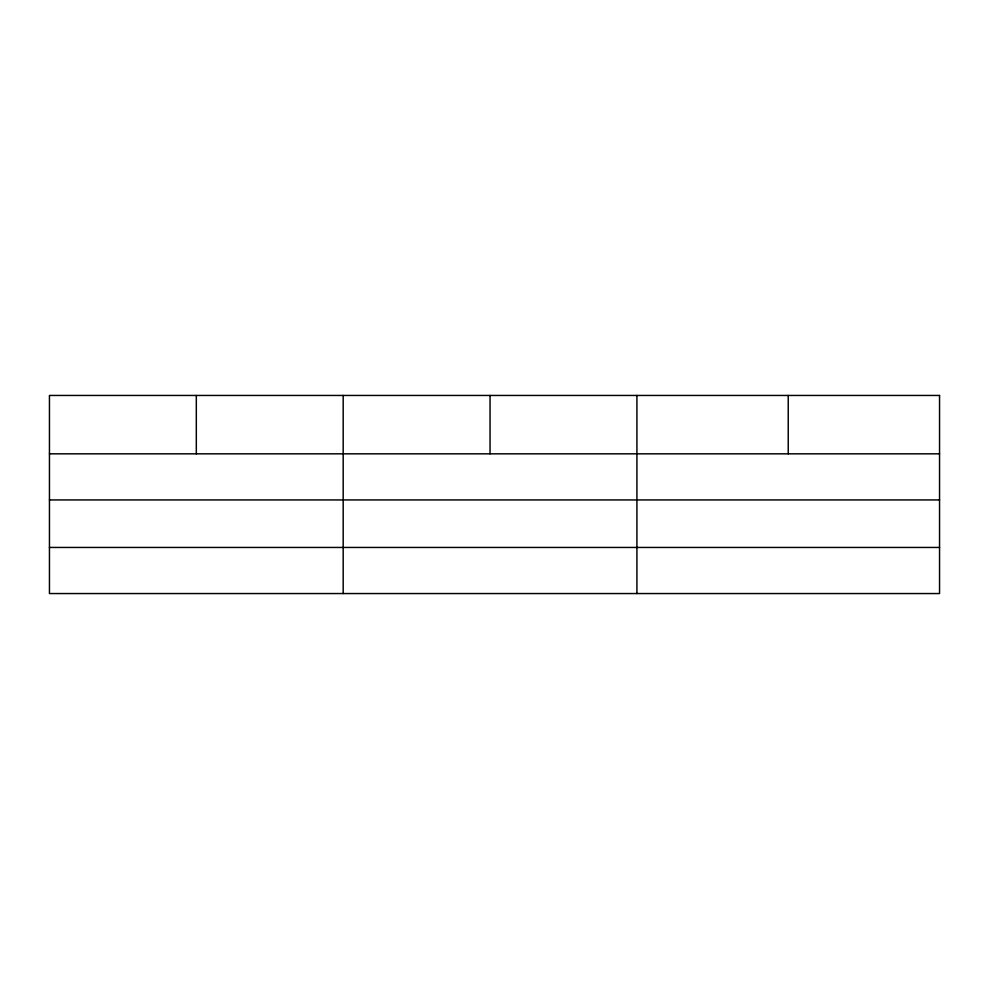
<?xml version="1.0" encoding="UTF-8"?>
<svg xmlns="http://www.w3.org/2000/svg" width="989" height="989" viewBox="0 0 989 989"><rect width="100%" height="100%" fill="white"/><g stroke="black" fill="none" stroke-linecap="round" stroke-linejoin="round"><path stroke-width="1.48" d="M49.45 453.827L939.55 453.827M49.45 499.94L939.55 499.94M49.45 547.449L939.55 547.449M788.233 395.452L788.233 453.827M636.916 395.452L636.916 593.548M490.05 395.452L490.05 453.827M343.183 395.452L343.183 593.548M196.317 395.452L196.317 453.827M939.55 395.452L49.45 395.452L49.45 593.548L939.55 593.548L939.55 395.452"/></g></svg>
